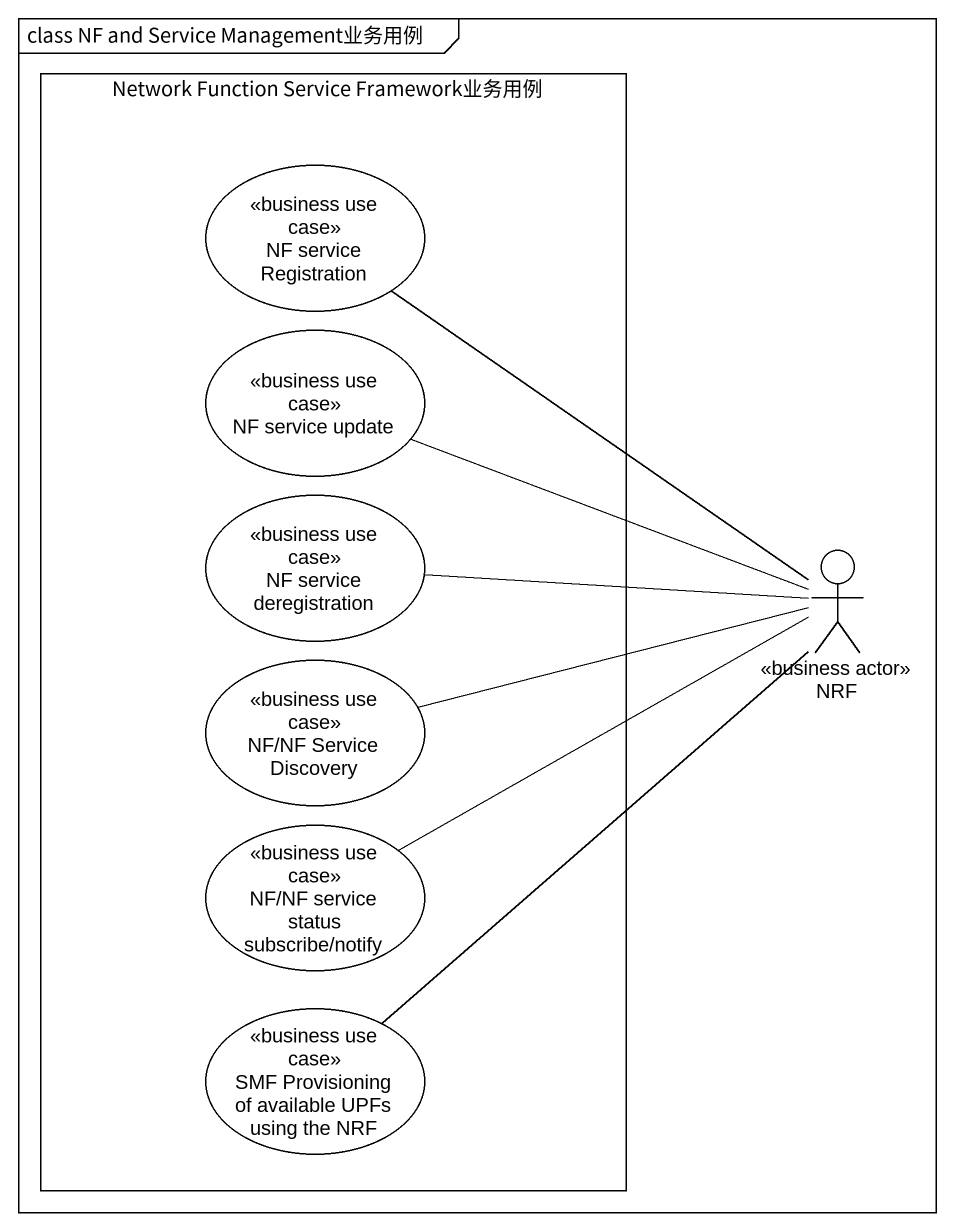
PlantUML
@startuml
mainframe class NF and Service Management业务用例
rectangle "Network Function Service Framework业务用例" as Network_Function_Service {
  usecase "NF service Registration" as NF_service_Registration <<business use case>>
  usecase "NF service update" as NF_service_update <<business use case>>
  usecase "NF service deregistration" as NF_service_deregistration <<business use case>>
  usecase "NF/NF Service Discovery" as NF_NF_Service_Discovery <<business use case>>
  usecase "NF/NF service status subscribe/notify" as NF_NF_service_status <<business use case>>
  usecase "SMF Provisioning of available UPFs using the NRF" as SMF_Provisioning_of <<business use case>>
}
actor NRF <<business actor>>
NRF -up- NF_service_Registration
NRF -left- NF_service_update
NRF -left- NF_service_deregistration
NRF -left- NF_NF_Service_Discovery
NRF -left- NF_NF_service_status
NRF -- SMF_Provisioning_of
@enduml
